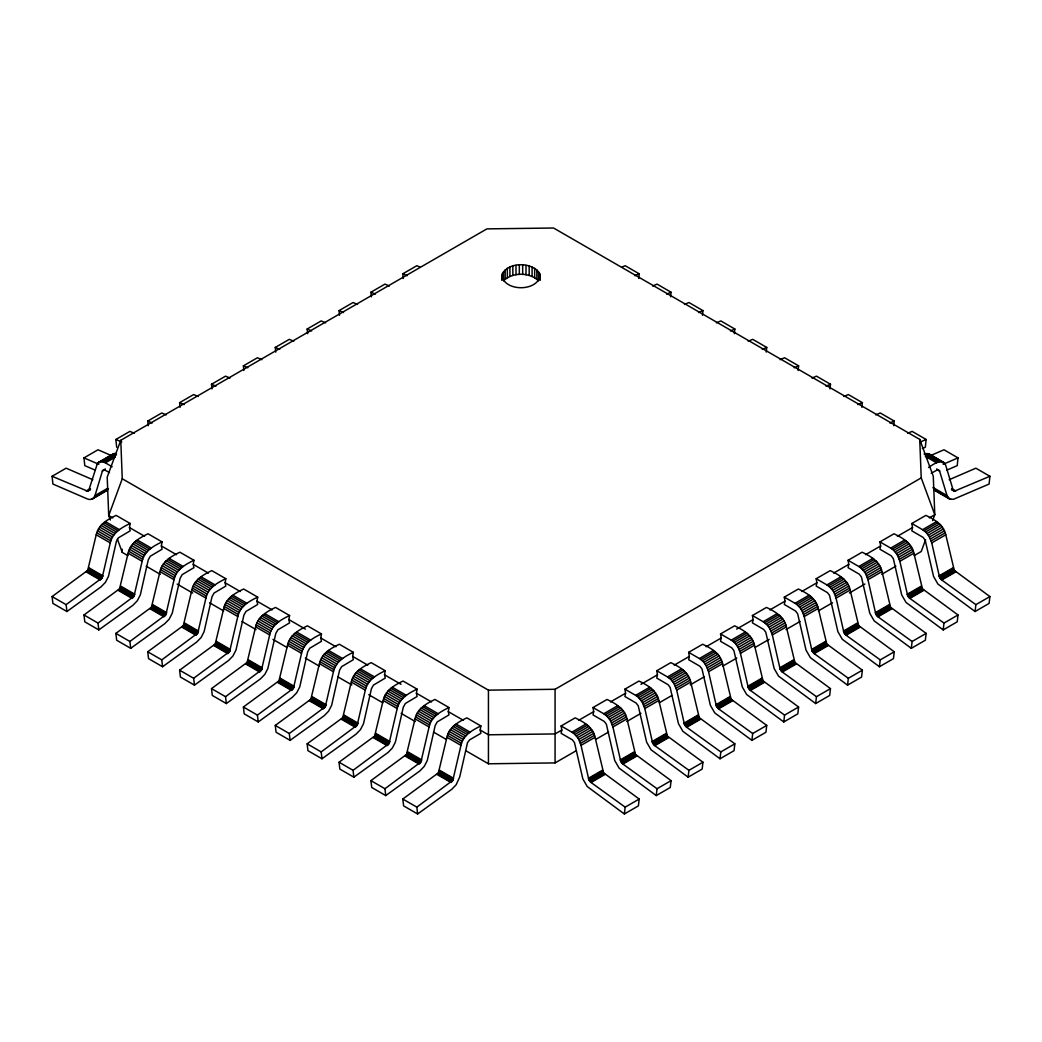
<?xml version="1.0" encoding="UTF-8"?>
<svg xmlns="http://www.w3.org/2000/svg" width="1042" height="1042" viewBox="0 0 1042 1042"><rect width="100%" height="100%" fill="white"/><g stroke="black" fill="none" stroke-linecap="round" stroke-linejoin="round"><path stroke-width="1.5" d="M932.616 520.596L934.791 514.696L933.28 476.233L919.734 439.411L553.562 228.016L486.927 228.875L120.768 440.284L122.266 478.76L488.438 690.156L488.438 763.786L555.073 762.913L576.2 750.722M501.749 275.218C504.211 291.877 537.789 291.877 540.251 275.218C534.39 259.875 500.16 261.177 501.749 280.285M919.734 439.411L921.232 477.887L555.073 689.283L555.073 762.913M638.72 278.461L639.202 273.812L625.161 265.71L622.204 266.986M670.605 296.879L671.074 292.216L657.046 284.114L652.605 286.042M702.477 315.283L702.959 310.62L688.931 302.519L684.477 304.446M734.363 333.687L734.844 329.025L720.817 320.923L716.362 322.851M766.248 352.092L766.73 347.429L752.702 339.34L748.247 341.255M798.133 370.496L798.602 365.846L784.574 357.745L780.132 359.672M830.005 388.913L830.487 384.251L816.459 376.149L812.005 378.077M861.89 407.318L862.372 402.655L848.344 394.553L843.89 396.481M893.776 425.722L894.257 421.059L880.229 412.971L875.775 414.885M907.66 433.29L912.102 431.375L926.13 439.477L925.335 447.239L922.378 448.516M930.636 455.549L943.987 449.779L958.015 457.881L957.22 465.644L946.839 470.124M949.171 479.724L975.872 468.184L989.9 476.285L989.105 484.048L953.43 499.313L949.405 498.858L935.377 490.756L932.981 487.474L947.009 495.575L949.405 498.858M624.366 813.984L625.161 807.146L639.202 799.045L603.618 772.877L595.06 737.267C593.132 727.29 583.559 721.846 575.158 717.86L561.13 725.961L561.807 730.038L561.13 733.334L572.371 739.859L574.481 742.607L582.843 778.921L587.232 786.541L624.366 813.984L638.394 805.883L639.202 799.045M656.252 795.58L657.046 788.729L671.074 780.64L635.503 754.473L626.945 718.863C625.018 708.886 615.444 703.428 607.043 699.456L593.015 707.557L593.693 711.634L593.015 714.916L604.256 721.455L606.366 724.203L614.728 760.517L619.117 768.136L656.252 795.58L670.28 787.478L671.074 780.64M688.137 777.176L688.931 770.325L702.959 762.223L667.375 736.069L658.831 700.458C656.903 690.481 647.329 685.024 638.928 681.051L624.9 689.153L625.578 693.23L624.9 696.512L636.141 703.05L638.238 705.799L646.613 742.112L650.99 749.732L688.137 777.176L702.165 769.074L702.959 762.223M720.022 758.771L720.817 751.92L734.844 743.819L699.26 717.664L690.716 682.054C688.788 672.064 679.202 666.62 670.801 662.647L656.773 670.748L657.45 674.812L656.773 678.108L668.013 684.646L670.123 687.394L678.485 723.708L682.875 731.328L720.022 758.771L734.05 750.67L734.844 743.819M751.894 740.354L752.702 733.516L766.73 725.414L731.145 699.26L722.588 663.65C720.66 653.66 711.087 648.215 702.686 644.243L688.658 652.331L689.335 656.408L688.658 659.703L699.898 666.242L702.008 668.99L710.37 705.304L714.76 712.91L751.894 740.354L765.922 732.266L766.73 725.414M783.779 721.95L784.574 715.112L798.602 707.01L763.031 680.843L754.473 645.232C752.545 635.255 742.972 629.811 734.571 625.825L720.543 633.927L721.22 638.004L720.543 641.299L731.784 647.824L733.894 650.573L742.256 686.886L746.645 694.506L783.779 721.95L797.807 713.848L798.602 707.01M815.665 703.545L816.459 696.694L830.487 688.606L794.903 662.438L786.358 626.828C784.431 616.851 774.857 611.394 766.456 607.421L752.428 615.522L753.106 619.599L752.428 622.882L763.669 629.42L765.779 632.168L774.141 668.482L778.53 676.102L815.665 703.545L829.692 695.444L830.487 688.606M847.55 685.141L848.344 678.29L862.372 670.188L826.788 644.034L818.244 608.424C816.316 598.434 806.729 592.989 798.341 589.017L784.313 597.118L784.991 601.182L784.313 604.477L795.554 611.016L797.651 613.764L806.013 650.078L810.402 657.697L847.55 685.141L861.578 677.039L862.372 670.188M879.435 666.737L880.229 659.886L894.257 651.784L858.673 625.63L850.116 590.019C848.201 580.029 838.615 574.585 830.213 570.612L816.186 578.714L816.863 582.778L816.186 586.073L827.426 592.611L829.536 595.36L837.898 631.673L842.288 639.293L879.435 666.737L893.463 658.635L894.257 651.784M911.307 648.319L912.102 641.481L926.13 633.38L890.558 607.226L882.001 571.602C880.073 561.625 870.5 556.181 862.099 552.208L848.071 560.296L848.748 564.373L848.071 567.669L859.311 574.207L861.421 576.942L869.783 613.269L874.173 620.876L911.307 648.319L925.335 640.231L926.13 633.38M943.192 629.915L943.987 623.077L958.015 614.975L922.444 588.808L913.886 553.198C911.958 543.221 902.385 537.776 893.984 533.791L879.956 541.892L880.633 545.969L879.956 549.251L891.197 555.79L893.307 558.538L901.669 594.852L906.058 602.471L943.192 629.915L957.22 621.813L958.015 614.975M975.078 611.511L975.872 604.66L989.9 596.571L954.316 570.404L945.771 534.793C943.844 524.816 934.27 519.359 925.869 515.386L911.841 523.488L912.518 527.565L911.841 530.847L923.082 537.385L925.179 540.134L933.554 576.447L937.93 584.067L975.078 611.511L989.105 603.409L989.9 596.571M129.482 527.565L130.159 523.488L116.131 515.386C107.73 519.359 98.156 524.816 96.229 534.793L87.684 570.404L52.1 596.571L52.895 603.409L66.922 611.511L101.048 586.854L105.424 582.348L108.446 576.447L116.378 541.449L118.423 537.815L130.159 530.847L129.482 527.565L144.591 536.278M161.367 545.969L162.044 541.892L148.016 533.791C139.615 537.776 130.042 543.221 128.114 553.198L119.556 588.808L83.985 614.975L84.78 621.813L98.808 629.915L132.933 605.259L137.31 600.752L140.331 594.852L148.264 559.854L150.309 556.22L162.044 549.251L161.367 545.969L176.476 554.696M193.252 564.373L193.929 560.296L179.901 552.208C171.5 556.181 161.927 561.625 159.999 571.602L151.442 607.226L115.87 633.38L116.665 640.231L130.693 648.319L164.805 623.663L169.182 619.156L172.217 613.269L180.136 578.258L182.194 574.624L193.929 567.669L193.252 564.373L208.361 573.1M225.137 582.778L225.814 578.714L211.786 570.612C203.385 574.585 193.799 580.029 191.884 590.019L183.327 625.63L147.743 651.784L148.537 658.635L162.565 666.737L196.691 642.067L201.067 637.574L204.102 631.673L212.021 596.675L214.079 593.041L225.814 586.073L225.137 582.778L240.246 591.504M257.009 601.182L257.687 597.118L243.659 589.017C235.271 592.989 225.684 598.434 223.756 608.424L215.212 644.034L179.628 670.188L180.422 677.039L194.45 685.141L228.576 660.485L232.952 655.978L235.987 650.078L243.906 615.08L245.951 611.446L257.687 604.477L257.009 601.182L272.118 609.909M288.894 619.599L289.572 615.522L275.544 607.421C267.143 611.394 257.569 616.851 255.642 626.828L247.097 662.438L211.513 688.606L212.308 695.444L226.335 703.545L260.461 678.889L264.837 674.382L267.859 668.482L275.791 633.484L277.836 629.85L289.572 622.882L288.894 619.599L305.384 629.107M320.78 638.004L321.457 633.927L307.429 625.825C299.028 629.811 289.455 635.255 287.527 645.232L278.969 680.843L243.398 707.01L244.193 713.848L258.221 721.95L292.333 697.293L296.709 692.787L299.744 686.886L307.664 651.888L309.721 648.254L321.457 641.299L320.78 638.004L335.889 646.73M352.665 656.408L353.342 652.331L339.314 644.243C330.913 648.215 321.34 653.66 319.412 663.65L310.855 699.26L275.27 725.414L276.078 732.266L290.106 740.354L324.218 715.698L328.595 711.191L331.63 705.304L339.549 670.293L341.607 666.659L353.342 659.703L352.665 656.408L367.774 665.135M384.55 674.812L385.227 670.748L371.199 662.647C362.798 666.62 353.212 672.064 351.284 682.054L342.74 717.664L307.156 743.819L307.95 750.67L321.978 758.771L356.103 734.115L360.48 729.608L363.515 723.708L371.434 688.71L373.479 685.076L385.227 678.108L384.55 674.812L401.027 684.333M416.422 693.23L417.1 689.153L403.072 681.051C394.671 685.024 385.097 690.481 383.169 700.458L374.625 736.069L339.041 762.223L339.835 769.074L353.863 777.176L387.989 752.519L392.365 748.013L395.387 742.112L403.319 707.114L405.364 703.48L417.1 696.512L416.422 693.23L431.531 701.943M448.307 711.634L448.985 707.557L434.957 699.456C426.556 703.428 416.982 708.886 415.055 718.863L406.497 754.473L370.926 780.64L371.72 787.478L385.748 795.58L419.874 770.924L424.237 766.417L427.272 760.517L435.191 725.519L437.249 721.885L448.985 714.916L448.307 711.634L463.416 720.348M480.193 730.038L480.87 725.961L466.842 717.86C458.441 721.846 448.868 727.29 446.94 737.267L438.382 772.877L402.798 799.045L403.606 805.883L417.634 813.984L451.746 789.328L456.122 784.821L459.73 776.889L467.519 742.607L469.629 739.859L480.87 733.334L480.193 730.038L488.438 734.792L555.073 733.933L561.807 730.038M66.922 611.511L66.128 604.66L102.116 577.88L110.257 542.895C112.184 532.905 121.758 527.46 130.159 523.488M98.808 629.915L98.013 623.077L133.988 596.284L142.142 561.299C144.07 551.322 153.643 545.865 162.044 541.892M130.693 648.319L129.898 641.481L165.873 614.689L174.027 579.704C175.955 569.727 185.528 564.282 193.929 560.296M162.565 666.737L161.77 659.886L197.759 633.106L205.912 598.108C207.827 588.131 217.413 582.686 225.814 578.714M194.45 685.141L193.656 678.29L229.644 651.51L237.784 616.525C239.712 606.535 249.299 601.091 257.687 597.118M226.335 703.545L225.541 696.694L261.516 669.915L269.67 634.93C271.597 624.953 281.171 619.495 289.572 615.522M258.221 721.95L257.426 715.112L293.401 688.319L301.555 653.334C303.483 643.357 313.056 637.899 321.457 633.927M290.106 740.354L289.298 733.516L325.286 706.723L333.44 671.738C335.368 661.761 344.941 656.317 353.342 652.331M321.978 758.771L321.183 751.92L357.172 725.141L365.312 690.156C367.24 680.166 376.826 674.721 385.227 670.748M353.863 777.176L353.069 770.325L389.044 743.545L397.197 708.56C399.125 698.57 408.698 693.125 417.1 689.153M385.748 795.58L384.954 788.729L420.929 761.949L429.083 726.964C431.01 716.987 440.584 711.53 448.985 707.557M417.634 813.984L416.839 807.146L452.814 780.354L460.968 745.369C462.895 735.392 472.469 729.934 480.87 725.961M92.829 479.724L66.128 468.184L52.1 476.285L52.895 484.048L87.02 498.792C90.016 500.421 94.223 499.092 94.991 495.575L102.533 470.645L104.395 469.825L109.475 472.573M120.768 440.284L107.209 477.106L108.72 515.569L110.348 519.984M122.266 478.76L108.72 515.569L112.757 517.9M925.57 539.73L921.232 551.518L914.186 555.581M98.534 462.244L102.39 461.671L116.417 453.57L113.708 453.648L97.557 463.052L88.883 489.948L87.684 491.212L52.1 476.285M110.817 456.044L113.708 453.648M538.519 271.48L538.519 280.832C529.44 272.066 512.56 272.066 503.481 280.832L503.481 271.48M92.595 498.858L107.652 489.948L91.396 499.339M95.161 470.124L84.78 465.644L83.985 457.881L98.013 449.779L111.364 455.549M116.665 447.239L115.87 439.477L129.898 431.375L134.34 433.29M148.225 425.722L147.743 421.059L161.77 412.971L166.225 414.885M180.11 407.318L179.628 402.655L193.656 394.553L198.11 396.481M211.995 388.913L211.513 384.251L225.541 376.149L229.995 378.077M243.867 370.496L243.398 365.846L257.426 357.745L261.868 359.672M275.752 352.092L275.27 347.429L289.298 339.34L293.753 341.255M307.637 333.687L307.156 329.025L321.183 320.923L325.638 322.851M339.523 315.283L339.041 310.62L353.069 302.519L357.523 304.446M371.395 296.879L370.926 292.216L384.954 284.114L389.395 286.042M403.28 278.461L402.798 273.812L416.839 265.71L419.796 266.986M97.557 463.052L111.585 454.95M96.789 464.133L115.011 453.452M102.39 461.671L103.874 462.114L116.496 454.82M103.874 462.114L105.398 462.856L115.219 457.178M102.533 470.645L105.333 469.03M102.35 471.088L105.151 469.473M86.225 491.029L90.433 488.594M86.733 491.199L89.547 489.584M87.228 491.264L90.029 489.636M87.684 491.212L90.485 489.584M94.991 495.575L107.626 488.281M94.249 497.06L108.446 488.841M928.552 467.493C932.59 464.784 942.841 457.138 945.771 465.474L953.117 489.948L954.316 491.212L989.9 476.285M931.235 473.315L937.11 469.968L939.467 470.645L947.009 495.575M578.584 720.348L593.693 711.634M610.469 701.943L625.578 693.23M640.973 684.333L657.45 674.812M674.226 665.135L689.335 656.408M706.111 646.73L721.22 638.004M736.616 629.107L753.106 619.599M769.882 609.909L784.991 601.182M801.754 591.504L816.863 582.778M833.639 573.1L848.748 564.373M865.524 554.696L880.633 545.969M897.409 536.278L912.518 527.565M929.295 517.874L934.791 514.696L921.232 477.887M561.13 725.961L571.863 732.161L585.891 724.06M593.015 707.557L603.748 713.757L617.776 705.655M624.9 689.153L635.633 695.353L649.661 687.251M656.773 670.748L667.505 676.935L681.533 668.834M688.658 652.331L699.39 658.531L713.418 650.429M720.543 633.927L731.276 640.127L745.304 632.025M752.428 615.522L763.161 621.722L777.189 613.621M784.313 597.118L795.033 603.305L809.061 595.216M816.186 578.714L826.918 584.901L840.946 576.799M848.071 560.296L858.803 566.496L872.831 558.395M879.956 541.892L890.689 548.092L904.716 539.99M911.841 523.488L922.574 529.688L936.602 521.586M571.863 732.161L573.387 733.19L587.414 725.089M603.748 713.757L605.272 714.773L619.3 706.684M635.633 695.353L637.157 696.369L651.185 688.267M667.505 676.935L669.042 677.964L683.07 669.863M699.39 658.531L700.914 659.56L714.942 651.458M731.276 640.127L732.8 641.156L746.827 633.054M763.161 621.722L764.685 622.738L778.713 614.637M795.033 603.305L796.57 604.334L810.598 596.232M826.918 584.901L828.442 585.93L842.483 577.828M858.803 566.496L860.327 567.525L874.355 559.424M890.689 548.092L892.212 549.108L906.24 541.019M922.574 529.688L924.098 530.704L938.126 522.602M573.387 733.19L574.884 734.467L588.912 726.365M605.272 714.773L606.757 716.062L620.785 707.961M637.157 696.369L638.642 697.658L652.67 689.557M669.042 677.964L670.527 679.241L684.555 671.139M700.914 659.56L702.412 660.836L716.44 652.735M732.8 641.156L734.284 642.432L748.312 634.331M764.685 622.738L766.17 624.028L780.197 615.926M796.57 604.334L798.055 605.61L812.083 597.522M828.442 585.93L829.94 587.206L843.968 579.105M860.327 567.525L861.825 568.802L875.853 560.7M892.212 549.108L893.697 550.397L907.725 542.296M924.098 530.704L925.583 531.993L939.61 523.892M574.884 734.467L576.291 735.978L590.319 727.876M606.757 716.062L608.176 717.56L622.204 709.472M638.642 697.658L640.062 699.156L654.089 691.054M670.527 679.241L671.934 680.752L685.962 672.65M702.412 660.836L703.819 662.347L717.847 654.246M734.284 642.432L735.704 643.93L749.732 635.841M766.17 624.028L767.589 625.526L781.617 617.424M798.055 605.61L799.461 607.121L813.489 599.02M829.94 587.206L831.347 588.717L845.375 580.615M861.825 568.802L863.232 570.313L877.26 562.211M893.697 550.397L895.117 551.895L909.145 543.807M925.583 531.993L926.989 533.491L941.017 525.389M576.291 735.978L577.594 737.658L591.622 729.569M608.176 717.56L609.466 719.254L623.494 711.152M640.062 699.156L641.351 700.849L655.379 692.748M671.934 680.752L673.236 682.445L687.264 674.343M703.819 662.347L705.121 664.041L719.149 655.939M735.704 643.93L736.994 645.623L751.022 637.535M767.589 625.526L768.879 627.219L782.907 619.117M799.461 607.121L800.764 608.815L814.792 600.713M831.347 588.717L832.649 590.41L846.677 582.309M863.232 570.313L864.534 572.006L878.562 563.904M895.117 551.895L896.407 553.589L910.434 545.5M926.989 533.491L928.292 535.184L942.32 527.083M625.161 807.146L591.048 782.49L588.847 779.69L581.032 745.369L578.74 739.494L592.768 731.393M657.046 788.729L622.934 764.073L620.732 761.285L612.917 726.964L610.625 721.09L624.653 712.988M688.931 770.325L654.806 745.668L652.605 742.881L644.803 708.56L642.497 702.686L656.525 694.584M720.817 751.92L686.691 727.264L684.49 724.477L676.688 690.156L674.382 684.281L688.41 676.18M752.702 733.516L718.576 708.86L716.375 706.072L708.56 671.738L706.268 665.864L720.296 657.776M784.574 715.112L750.461 690.455L748.26 687.655L740.445 653.334L738.153 647.46L752.181 639.358M816.459 696.694L782.334 672.038L780.145 669.251L772.33 634.93L770.038 629.055L784.066 620.954M848.344 678.29L814.219 653.634L812.018 650.846L804.216 616.525L801.91 610.651L815.938 602.55M880.229 659.886L846.104 635.229L843.903 632.442L836.088 598.108L833.795 592.247L847.823 584.145M912.102 641.481L877.989 616.825L875.788 614.038L867.973 579.704L865.681 573.829L879.708 565.741M943.987 623.077L909.874 598.408L907.673 595.62L899.858 561.299L897.566 555.425L911.594 547.324M975.872 604.66L941.747 580.003L939.545 577.216L931.743 542.895L929.438 537.021L943.466 528.919M579.717 741.422L593.745 733.321M611.589 723.018L625.617 714.916M643.474 704.613L657.502 696.512M675.359 686.209L689.387 678.108M707.244 667.792L721.272 659.703M739.13 649.387L753.158 641.286M771.002 630.983L785.03 622.882M802.887 612.579L816.915 604.477M834.772 594.174L848.8 586.073M866.657 575.757L880.685 567.669M898.53 557.353L912.558 549.251M930.415 538.948L944.443 530.847M580.485 743.402L594.513 735.3M612.37 724.998L626.398 716.896M644.256 706.593L658.284 698.492M676.128 688.176L690.156 680.074M708.013 669.772L722.041 661.67M739.898 651.367L753.926 643.266M771.783 632.963L785.811 624.861M803.656 614.546L817.683 606.457M835.541 596.141L849.569 588.04M867.426 577.737L881.454 569.635M899.311 559.333L913.339 551.231M931.183 540.928L945.211 532.827M581.032 745.369L595.06 737.267M612.917 726.964L626.945 718.863M644.803 708.56L658.831 700.458M676.688 690.156L690.716 682.054M708.56 671.738L722.588 663.65M740.445 653.334L754.473 645.232M772.33 634.93L786.358 626.828M804.216 616.525L818.244 608.424M836.088 598.108L850.116 590.019M867.973 579.704L882.001 571.602M899.858 561.299L913.886 553.198M931.743 542.895L945.771 534.793M595.907 739.338L608.58 732.018M626.893 721.455L640.973 713.314M659.286 702.751L671.96 695.431M690.273 684.868L704.353 676.727M722.666 666.164L736.746 658.036M755.046 647.46L769.139 639.332M786.033 629.576L800.113 621.436M818.426 610.872L832.506 602.745M849.412 592.989L864.899 584.041M881.806 574.285L895.886 566.145M588.391 778.335L602.419 770.246M620.264 759.931L634.291 751.829M652.149 741.526L666.177 733.425M684.034 723.122L698.062 715.02M715.919 704.718L729.947 696.616M747.791 686.3L761.832 678.199M779.677 667.896L793.704 659.794M811.562 649.492L825.59 641.39M843.447 631.087L857.475 622.986M875.332 612.67L889.36 604.581M907.204 594.266L921.232 586.164M939.089 575.861L953.117 567.76M588.574 779.012L602.602 770.924M620.459 760.608L634.487 752.506M652.344 742.204L666.372 734.102M684.229 723.799L698.257 715.698M716.101 705.395L730.129 697.293M747.987 686.978L762.015 678.876M779.872 668.573L793.9 660.472M811.757 650.169L825.785 642.067M843.629 631.765L857.657 623.663M875.514 613.347L889.542 605.259M907.4 594.943L921.428 586.841M939.285 576.539L953.313 568.437M588.847 779.69L602.875 771.601M620.732 761.285L634.76 753.184M652.605 742.881L666.633 734.779M684.49 724.477L698.518 716.375M716.375 706.072L730.403 697.971M748.26 687.655L762.288 679.566M780.145 669.251L794.173 661.149M812.018 650.846L826.046 642.745M843.903 632.442L857.931 624.34M875.788 614.038L889.816 605.936M907.673 595.62L921.701 587.532M939.545 577.216L953.573 569.114M589.186 780.354L603.214 772.252M621.071 761.949L635.099 753.848M652.956 743.545L666.984 735.444M684.828 725.141L698.856 717.039M716.714 706.723L730.742 698.635M748.599 688.319L762.627 680.218M780.484 669.915L794.512 661.813M812.356 651.51L826.384 643.409M844.241 633.106L858.269 625.005M876.127 614.689L890.155 606.6M908.012 596.284L922.04 588.183M939.884 577.88L953.925 569.779M589.59 780.979L603.618 772.877M621.475 762.575L635.503 754.473M653.347 744.17L667.375 736.069M685.232 725.766L699.26 717.664M717.117 707.349L731.145 699.26M749.003 688.944L763.031 680.843M780.875 670.54L794.903 662.438M812.76 652.136L826.788 644.034M844.645 633.731L858.673 625.63M876.53 615.314L890.558 607.226M908.416 596.91L922.444 588.808M940.288 578.505L954.316 570.404M590.046 781.552L604.073 773.451M621.918 763.148L635.946 755.046M653.803 744.743L667.831 736.642M685.688 726.339L699.716 718.238M717.573 707.922L731.601 699.833M749.445 689.517L763.473 681.416M781.331 671.113L795.359 663.012M813.216 652.709L827.244 644.607M845.101 634.304L859.129 626.203M876.973 615.887L891.014 607.799M908.858 597.483L922.886 589.381M940.744 579.078L954.772 570.977M590.527 782.06L604.555 773.959M622.413 763.656L636.441 755.554M654.298 745.251L668.326 737.15M686.183 726.834L700.211 718.746M718.055 708.43L732.083 700.328M749.94 690.025L763.968 681.924M781.826 671.621L795.854 663.52M813.711 653.217L827.739 645.115M845.583 634.799L859.611 626.711M877.468 616.395L891.496 608.294M909.353 597.991L923.381 589.889M941.239 579.586L955.267 571.485M591.048 782.49L605.076 774.388M622.934 764.073L636.962 755.984M654.806 745.668L668.834 737.567M686.691 727.264L700.719 719.162M718.576 708.86L732.604 700.758M750.461 690.455L764.489 682.354M782.334 672.038L796.362 663.936M814.219 653.634L828.247 645.532M846.104 635.229L860.132 627.128M877.989 616.825L892.017 608.723M909.874 598.408L923.902 590.319M941.747 580.003L955.774 571.902M634.747 275.726L639.202 273.812M666.633 294.131L671.074 292.216M698.505 312.548L702.959 310.62M730.39 330.952L734.844 329.025M762.275 349.357L766.73 347.429M794.16 367.761L798.602 365.846M826.032 386.178L830.487 384.251M857.918 404.583L862.372 402.655M889.803 422.987L894.257 421.059M920.203 442.029L926.13 439.477M943.179 464.289L958.015 457.881M106.623 490.756L104.07 491.394M944.443 463.052L929.438 454.156L924.098 454.012L938.126 462.114M488.438 690.156L555.073 689.283M937.93 491.394L935.377 490.756M402.798 273.812L407.253 275.726M370.926 292.216L375.367 294.131M339.041 310.62L343.495 312.548M307.156 329.025L311.61 330.952M275.27 347.429L279.725 349.357M243.398 365.846L247.84 367.761M211.513 384.251L215.968 386.178M179.628 402.655L184.082 404.583M147.743 421.059L152.197 422.987M115.87 439.477L121.797 442.029M83.985 457.881L98.821 464.289M928.292 453.648L943.466 462.244M926.989 453.452L945.211 464.133M925.583 453.57L939.61 461.671M925.374 456.37L936.602 462.856M936.667 469.03L939.467 470.645M936.849 469.473L939.65 471.088M951.567 488.594L955.774 491.029M952.453 489.584L955.267 491.199M951.971 489.636L954.772 491.264M951.515 489.584L954.316 491.212M933.554 488.841L947.751 497.06M934.348 489.948L950.604 499.339M105.398 462.856L112.184 466.777M105.398 521.586L119.426 529.688M137.284 539.99L151.311 548.092M169.169 558.395L183.197 566.496M201.054 576.799L215.082 584.901M232.939 595.216L246.967 603.305M264.811 613.621L278.839 621.722M296.696 632.025L310.724 640.127M328.582 650.429L342.61 658.531M360.467 668.834L374.495 676.935M392.339 687.251L406.367 695.353M424.224 705.655L438.252 713.757M456.109 724.06L470.137 732.161M103.874 522.602L117.902 530.704M135.76 541.019L149.787 549.108M167.645 559.424L181.673 567.525M199.517 577.828L213.558 585.93M231.402 596.232L245.43 604.334M263.287 614.637L277.315 622.738M295.173 633.054L309.2 641.156M327.058 651.458L341.086 659.56M358.93 669.863L372.958 677.964M390.815 688.267L404.843 696.369M422.7 706.684L436.728 714.773M454.586 725.089L468.613 733.19M102.39 523.892L116.417 531.993M134.275 542.296L148.303 550.397M166.147 560.7L180.175 568.802M198.032 579.105L212.06 587.206M229.917 597.522L243.945 605.61M261.803 615.926L275.83 624.028M293.688 634.331L307.716 642.432M325.56 652.735L339.588 660.836M357.445 671.139L371.473 679.241M389.33 689.557L403.358 697.658M421.215 707.961L435.243 716.062M453.088 726.365L467.116 734.467M100.983 525.389L115.011 533.491M132.855 543.807L146.883 551.895M164.74 562.211L178.768 570.313M196.625 580.615L210.653 588.717M228.511 599.02L242.539 607.121M260.383 617.424L274.411 625.526M292.268 635.841L306.296 643.93M324.153 654.246L338.181 662.347M356.038 672.65L370.066 680.752M387.911 691.054L401.938 699.156M419.796 709.472L433.824 717.56M451.681 727.876L465.709 735.978M99.68 527.083L113.708 535.184M131.566 545.5L145.593 553.589M163.438 563.904L177.466 572.006M195.323 582.309L209.351 590.41M227.208 600.713L241.236 608.815M259.093 619.117L273.121 627.219M290.978 637.535L305.006 645.623M322.851 655.939L336.879 664.041M354.736 674.343L368.764 682.445M386.621 692.748L400.649 700.849M418.506 711.152L432.534 719.254M450.378 729.569L464.406 737.658M98.534 528.919L112.562 537.021M130.406 547.324L144.434 555.425M162.291 565.741L176.319 573.829M194.177 584.145L208.205 592.247M226.062 602.55L240.09 610.651M257.934 620.954L271.962 629.055M289.819 639.358L303.847 647.46M321.704 657.776L335.732 665.864M353.59 676.18L367.618 684.281M385.475 694.584L399.503 702.686M417.347 712.988L431.375 721.09M449.232 731.393L463.26 739.494M97.557 530.847L111.585 538.948M129.442 549.251L143.47 557.353M161.315 567.669L175.343 575.757M193.2 586.073L207.228 594.174M225.085 604.477L239.113 612.579M256.97 622.882L270.998 630.983M288.842 641.286L302.87 649.387M320.728 659.703L334.756 667.792M352.613 678.108L366.641 686.209M384.498 696.512L398.526 704.613M416.383 714.916L430.411 723.018M448.255 733.321L462.283 741.422M96.789 532.827L110.817 540.928M128.661 551.231L142.689 559.333M160.546 569.635L174.574 577.737M192.431 588.04L206.459 596.141M224.317 606.457L238.344 614.546M256.189 624.861L270.217 632.963M288.074 643.266L302.102 651.367M319.959 661.67L333.987 669.772M351.844 680.074L365.872 688.176M383.717 698.492L397.757 706.593M415.602 716.896L429.63 724.998M447.487 735.3L461.515 743.402M96.229 534.793L110.257 542.895M128.114 553.198L142.142 561.299M159.999 571.602L174.027 579.704M191.884 590.019L205.912 598.108M223.756 608.424L237.784 616.525M255.642 626.828L269.67 634.93M287.527 645.232L301.555 653.334M319.412 663.65L333.44 671.738M351.284 682.054L365.312 690.156M383.169 700.458L397.197 708.56M415.055 718.863L429.083 726.964M446.94 737.267L460.968 745.369M117.394 539.131L122.266 552.39L127.906 555.633M146.219 566.21L160.299 574.337M177.192 584.093L192.692 593.041M209.585 602.797L223.665 610.925M241.978 621.501L256.058 629.628M272.965 639.384L287.045 647.512M305.358 658.088L319.438 666.216M337.751 676.792L351.831 684.92M368.725 694.675L382.818 702.803M401.118 713.379L415.198 721.507M433.511 732.083L446.184 739.39M465.904 750.774L488.438 763.786M88.883 567.76L102.911 575.861M120.768 586.164L134.796 594.266M152.64 604.581L166.668 612.67M184.525 622.986L198.553 631.087M216.41 641.39L230.438 649.492M248.296 659.794L262.324 667.896M280.181 678.199L294.209 686.3M312.053 696.616L326.081 704.718M343.938 715.02L357.966 723.122M375.823 733.425L389.851 741.526M407.709 751.829L421.736 759.931M439.581 770.246L453.609 778.335M88.687 568.437L102.715 576.539M120.572 586.841L134.6 594.943M152.458 605.259L166.486 613.347M184.343 623.663L198.371 631.765M216.215 642.067L230.243 650.169M248.1 660.472L262.128 668.573M279.985 678.876L294.013 686.978M311.871 697.293L325.899 705.395M343.743 715.698L357.771 723.799M375.628 734.102L389.656 742.204M407.513 752.506L421.541 760.608M439.398 770.924L453.426 779.012M88.427 569.114L102.455 577.216M120.299 587.532L134.327 595.62M152.184 605.936L166.212 614.038M184.069 624.34L198.097 632.442M215.955 642.745L229.982 650.846M247.827 661.149L261.855 669.251M279.712 679.566L293.74 687.655M311.597 697.971L325.625 706.072M343.482 716.375L357.51 724.477M375.367 734.779L389.395 742.881M407.24 753.184L421.268 761.285M439.125 771.601L453.153 779.69M88.075 569.779L102.116 577.88M119.96 588.183L133.988 596.284M151.845 606.6L165.873 614.689M183.731 625.005L197.759 633.106M215.616 643.409L229.644 651.51M247.488 661.813L261.516 669.915M279.373 680.218L293.401 688.319M311.258 698.635L325.286 706.723M343.144 717.039L357.172 725.141M375.016 735.444L389.044 743.545M406.901 753.848L420.929 761.949M438.786 772.252L452.814 780.354M87.684 570.404L101.712 578.505M119.556 588.808L133.584 596.91M151.442 607.226L165.47 615.314M183.327 625.63L197.355 633.731M215.212 644.034L229.24 652.136M247.097 662.438L261.125 670.54M278.969 680.843L292.997 688.944M310.855 699.26L324.883 707.349M342.74 717.664L356.768 725.766M374.625 736.069L388.653 744.17M406.497 754.473L420.525 762.575M438.382 772.877L452.41 780.979M87.228 570.977L101.256 579.078M119.114 589.381L133.142 597.483M150.986 607.799L165.027 615.887M182.871 626.203L196.899 634.304M214.756 644.607L228.784 652.709M246.641 663.012L260.669 671.113M278.527 681.416L292.555 689.517M310.399 699.833L324.427 707.922M342.284 718.238L356.312 726.339M374.169 736.642L388.197 744.743M406.054 755.046L420.082 763.148M437.927 773.451L451.954 781.552M86.733 571.485L100.761 579.586M118.619 589.889L132.647 597.991M150.504 608.294L164.532 616.395M182.389 626.711L196.417 634.799M214.261 645.115L228.289 653.217M246.146 663.52L260.174 671.621M278.032 681.924L292.06 690.025M309.917 700.328L323.945 708.43M341.789 718.746L355.817 726.834M373.674 737.15L387.702 745.251M405.559 755.554L419.587 763.656M437.445 773.959L451.473 782.06M86.225 571.902L100.253 580.003M118.098 590.319L132.126 598.408M149.983 608.723L164.011 616.825M181.868 627.128L195.896 635.229M213.753 645.532L227.781 653.634M245.638 663.936L259.666 672.038M277.511 682.354L291.539 690.455M309.396 700.758L323.424 708.86M341.281 719.162L355.309 727.264M373.166 737.567L387.194 745.668M405.038 755.984L419.066 764.073M436.924 774.388L450.952 782.49M52.1 596.571L66.128 604.66M83.985 614.975L98.013 623.077M115.87 633.38L129.898 641.481M147.743 651.784L161.77 659.886M179.628 670.188L193.656 678.29M211.513 688.606L225.541 696.694M243.398 707.01L257.426 715.112M275.27 725.414L289.298 733.516M307.156 743.819L321.183 751.92M339.041 762.223L353.069 770.325M370.926 780.64L384.954 788.729M402.798 799.045L416.839 807.146M930.415 454.95L931.183 456.044M928.292 535.184L929.438 537.021M896.407 553.589L897.566 555.425M864.534 572.006L865.681 573.829M832.649 590.41L833.795 592.247M800.764 608.815L801.91 610.651M768.879 627.219L770.038 629.055M736.994 645.623L738.153 647.46M705.121 664.041L706.268 665.864M673.236 682.445L674.382 684.281M641.351 700.849L642.497 702.686M609.466 719.254L610.625 721.09M577.594 737.658L578.74 739.494M122.148 549.173L122.266 552.39M540.251 275.218L540.251 280.285M539.678 273.304L539.678 279.543M536.838 269.787L536.838 279.139M534.663 268.302L534.663 277.654M532.084 267.052L532.084 276.404M529.167 266.075L529.167 275.427M526.002 265.41L526.002 274.762M522.68 265.072L522.68 274.424M519.32 265.072L519.32 274.424M515.998 265.41L515.998 274.762M512.833 266.075L512.833 275.427M509.916 267.052L509.916 276.404M507.337 268.302L507.337 277.654M505.162 269.787L505.162 279.139M502.322 273.304L502.322 279.543"/></g></svg>
